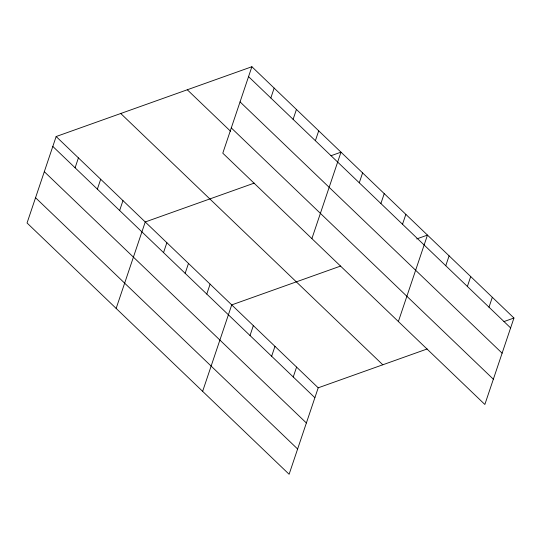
<?xml version="1.0" encoding="UTF-8"?>
<svg xmlns="http://www.w3.org/2000/svg" width="541" height="541" viewBox="0 0 541 541"><rect width="100%" height="100%" fill="white"/><g stroke="black" fill="none" stroke-linecap="round" stroke-linejoin="round"><path stroke-width="0.81" d="M251.883 66.732L222.791 153.184L484.858 404.465L513.95 318.02L251.883 66.732L56.142 136.535L27.05 222.98L289.117 474.268L318.209 387.816L427.174 348.965M75.091 167.791L78.418 157.891M97.366 189.147L100.694 179.254M119.635 210.51L122.969 200.61M116.153 308.417L145.245 221.972L254.209 183.115M163.538 252.6L166.865 242.699M185.157 273.327L188.484 263.433M270.831 97.989L274.159 88.095M206.777 294.061L210.104 284.16M293.107 119.351L296.434 109.451M202.632 391.346L231.724 304.894L340.688 266.037M315.383 140.707L318.71 130.814M250.016 335.521L253.344 325.628M271.636 356.255L274.97 346.355M311.893 238.622L340.986 152.17L330.991 155.734M293.256 376.982L296.59 367.089M359.278 182.797L362.605 172.904M380.898 203.531L384.225 193.631M402.518 224.258L405.851 214.364M398.372 321.543L427.471 235.092L416.705 238.933M445.757 265.726L449.091 255.825M467.377 286.453L470.711 276.559M488.996 307.187L492.33 297.286M503.955 321.584L513.95 318.02M248.556 76.633L510.616 327.914M240.055 101.891L502.116 353.178M231.291 127.919L493.358 379.207M187.287 89.765L230.635 131.328M120.738 113.495L382.805 364.783M56.142 136.535L318.209 387.816M52.815 146.428L314.876 397.716M44.308 171.693L306.375 422.981M35.55 197.722L297.618 449.003"/></g></svg>
